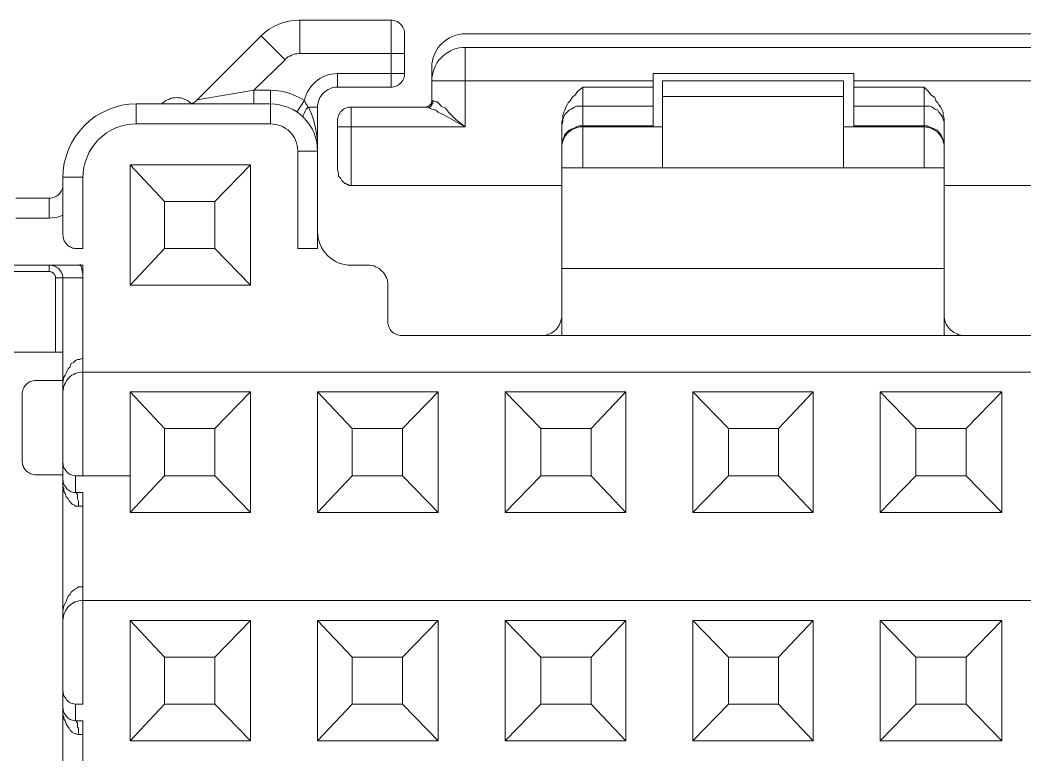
# Model space of a CAD drawing. Header units: inches. Extents: x 47316 to 59086, y 3141 to 11743.
# Drawn here: x 50726.81 to 50741.79, y 5723.41 to 5734.36 of the extents above; entities that cross this region are included whole.
import ezdxf

# ---------------------------------------------------------------- set-up
doc = ezdxf.new("R2010")
doc.units = ezdxf.units.IN
doc.header["$MEASUREMENT"] = 0

msp = doc.modelspace()

# ---------------------------------------------------------------- linework, layer by layer
at = {"color": 0, "linetype": 'Continuous', "lineweight": 15}
for p, q in [((50730.526, 5734.229), (50730.464, 5734.182)), ((50730.594, 5734.271), (50730.526, 5734.229)), ((50730.667, 5734.302), (50730.594, 5734.271)), ((50730.74, 5734.331), (50730.667, 5734.302)), ((50730.818, 5734.349), (50730.74, 5734.331)), ((50730.893, 5734.359), (50730.818, 5734.349)), ((50730.974, 5734.365), (50730.893, 5734.359)), ((50732.341, 5734.365), (50730.966, 5734.365)), ((50730.982, 5733.865), (50730.982, 5734.365)), ((50732.359, 5734.362), (50732.341, 5734.365)), ((50732.341, 5733.865), (50732.341, 5734.365)), ((50732.38, 5734.359), (50732.359, 5734.362)), ((50732.398, 5734.354), (50732.38, 5734.359)), ((50732.417, 5734.349), (50732.398, 5734.354)), ((50732.435, 5734.341), (50732.417, 5734.349)), ((50732.453, 5734.331), (50732.435, 5734.341)), ((50732.469, 5734.318), (50732.453, 5734.331)), ((50732.484, 5734.305), (50732.469, 5734.318)), ((50732.497, 5734.289), (50732.484, 5734.305)), ((50732.508, 5734.273), (50732.497, 5734.289)), ((50732.518, 5734.258), (50732.508, 5734.273)), ((50732.529, 5734.24), (50732.518, 5734.258)), ((50732.534, 5734.219), (50732.529, 5734.24)), ((50732.539, 5734.2), (50732.534, 5734.219)), ((50730.404, 5734.13), (50729.451, 5733.177)), ((50730.464, 5734.182), (50730.404, 5734.13)), ((50730.763, 5733.771), (50730.404, 5734.13)), ((50732.542, 5734.18), (50732.539, 5734.2)), ((50732.542, 5734.161), (50732.542, 5734.18)), ((50732.542, 5734.161), (50732.542, 5733.865)), ((50733.172, 5734.075), (50733.133, 5734.047)), ((50733.214, 5734.102), (50733.172, 5734.075)), ((50733.258, 5734.122), (50733.214, 5734.102)), ((50733.305, 5734.141), (50733.258, 5734.122)), ((50733.352, 5734.151), (50733.305, 5734.141)), ((50733.401, 5734.159), (50733.352, 5734.151)), ((50733.448, 5734.161), (50733.401, 5734.159)), ((50742.037, 5734.161), (50733.448, 5734.161)), ((50733.034, 5733.94), (50733.008, 5733.896)), ((50733.063, 5733.979), (50733.034, 5733.94)), ((50733.096, 5734.016), (50733.063, 5733.979)), ((50733.133, 5734.047), (50733.096, 5734.016)), ((50733.268, 5733.924), (50733.227, 5733.906)), ((50733.313, 5733.94), (50733.268, 5733.924)), ((50733.357, 5733.95), (50733.313, 5733.94)), ((50733.404, 5733.956), (50733.357, 5733.95)), ((50733.448, 5733.958), (50733.404, 5733.956)), ((50742.037, 5733.958), (50733.448, 5733.958)), ((50733.448, 5733.958), (50733.448, 5733.458)), ((50730.294, 5733.318), (50730.763, 5733.771)), ((50730.781, 5733.797), (50730.758, 5733.776)), ((50730.805, 5733.815), (50730.781, 5733.797)), ((50730.831, 5733.828), (50730.805, 5733.815)), ((50730.857, 5733.841), (50730.831, 5733.828)), ((50730.885, 5733.852), (50730.857, 5733.841)), ((50730.914, 5733.859), (50730.885, 5733.852)), ((50730.943, 5733.862), (50730.914, 5733.859)), ((50730.974, 5733.865), (50730.943, 5733.862)), ((50732.341, 5733.865), (50730.982, 5733.865)), ((50732.542, 5733.865), (50732.341, 5733.865)), ((50732.341, 5733.568), (50732.341, 5733.865)), ((50732.542, 5733.865), (50732.542, 5733.568)), ((50732.971, 5733.807), (50732.958, 5733.758)), ((50732.987, 5733.852), (50732.971, 5733.807)), ((50733.008, 5733.896), (50732.987, 5733.852)), ((50733.078, 5733.794), (50733.05, 5733.76)), ((50733.112, 5733.828), (50733.078, 5733.794)), ((50733.148, 5733.857), (50733.112, 5733.828)), ((50733.185, 5733.883), (50733.148, 5733.857)), ((50733.227, 5733.906), (50733.185, 5733.883)), ((50732.951, 5733.711), (50732.948, 5733.661)), ((50732.948, 5733.661), (50732.948, 5733.458)), ((50732.958, 5733.758), (50732.951, 5733.711)), ((50732.982, 5733.638), (50732.969, 5733.594)), ((50733.003, 5733.68), (50732.982, 5733.638)), ((50733.023, 5733.721), (50733.003, 5733.68)), ((50733.05, 5733.76), (50733.023, 5733.721)), ((50731.245, 5733.469), (50731.208, 5733.437)), ((50731.281, 5733.492), (50731.245, 5733.469)), ((50731.323, 5733.516), (50731.281, 5733.492)), ((50731.365, 5733.534), (50731.323, 5733.516)), ((50731.406, 5733.549), (50731.365, 5733.534)), ((50731.453, 5733.56), (50731.406, 5733.549)), ((50731.497, 5733.565), (50731.453, 5733.56)), ((50731.544, 5733.568), (50731.497, 5733.565)), ((50731.544, 5733.365), (50731.544, 5733.568)), ((50731.544, 5733.568), (50732.341, 5733.568)), ((50732.542, 5733.568), (50732.341, 5733.568)), ((50732.341, 5733.568), (50732.341, 5733.365)), ((50732.508, 5733.456), (50732.518, 5733.471)), ((50732.518, 5733.471), (50732.529, 5733.49)), ((50732.529, 5733.49), (50732.534, 5733.508)), ((50732.534, 5733.508), (50732.539, 5733.529)), ((50732.539, 5733.529), (50732.542, 5733.547)), ((50732.542, 5733.547), (50732.542, 5733.568)), ((50732.951, 5733.505), (50732.948, 5733.458)), ((50732.958, 5733.549), (50732.951, 5733.505)), ((50732.969, 5733.594), (50732.958, 5733.549)), ((50739.24, 5733.568), (50736.245, 5733.568)), ((50736.245, 5733.568), (50736.245, 5732.771)), ((50739.24, 5733.458), (50739.24, 5733.568)), ((50731.12, 5733.333), (50731.096, 5733.294)), ((50731.146, 5733.37), (50731.12, 5733.333)), ((50731.175, 5733.406), (50731.146, 5733.37)), ((50731.208, 5733.437), (50731.175, 5733.406)), ((50731.404, 5733.328), (50731.378, 5733.315)), ((50731.43, 5733.341), (50731.404, 5733.328)), ((50731.458, 5733.352), (50731.43, 5733.341)), ((50731.484, 5733.359), (50731.458, 5733.352)), ((50731.513, 5733.362), (50731.484, 5733.359)), ((50731.544, 5733.365), (50731.513, 5733.362)), ((50732.341, 5733.365), (50731.544, 5733.365)), ((50732.341, 5733.365), (50732.359, 5733.365)), ((50732.359, 5733.365), (50732.38, 5733.367)), ((50732.38, 5733.367), (50732.398, 5733.372)), ((50732.398, 5733.372), (50732.417, 5733.38)), ((50732.417, 5733.38), (50732.435, 5733.388)), ((50732.435, 5733.388), (50732.453, 5733.398)), ((50732.453, 5733.398), (50732.469, 5733.411)), ((50732.469, 5733.411), (50732.484, 5733.424)), ((50732.484, 5733.424), (50732.497, 5733.437)), ((50732.497, 5733.437), (50732.508, 5733.456)), ((50732.948, 5733.458), (50732.948, 5733.161)), ((50732.948, 5733.458), (50733.448, 5733.458)), ((50733.448, 5733.458), (50736.245, 5733.458)), ((50733.448, 5733.458), (50733.448, 5732.771)), ((50735.12, 5733.302), (50735.198, 5733.365)), ((50736.245, 5733.365), (50735.198, 5733.365)), ((50735.198, 5733.365), (50735.198, 5733.083)), ((50736.385, 5733.224), (50736.385, 5733.458)), ((50736.385, 5733.458), (50739.083, 5733.458)), ((50739.083, 5733.458), (50739.083, 5732.161)), ((50739.24, 5733.458), (50739.24, 5733.365)), ((50742.037, 5733.458), (50739.24, 5733.458)), ((50739.24, 5733.365), (50740.287, 5733.365)), ((50739.24, 5733.083), (50739.24, 5733.365)), ((50740.349, 5733.302), (50740.287, 5733.365)), ((50740.287, 5733.365), (50740.287, 5733.083)), ((50729.01, 5733.177), (50728.984, 5733.164)), ((50729.037, 5733.187), (50729.01, 5733.177)), ((50729.063, 5733.198), (50729.037, 5733.187)), ((50729.089, 5733.203), (50729.063, 5733.198)), ((50729.117, 5733.206), (50729.089, 5733.203)), ((50729.146, 5733.208), (50729.117, 5733.206)), ((50729.175, 5733.206), (50729.146, 5733.208)), ((50729.203, 5733.203), (50729.175, 5733.206)), ((50729.229, 5733.198), (50729.203, 5733.203)), ((50729.258, 5733.187), (50729.229, 5733.198)), ((50729.284, 5733.177), (50729.258, 5733.187)), ((50729.307, 5733.164), (50729.284, 5733.177)), ((50729.44, 5733.161), (50729.453, 5733.174)), ((50729.451, 5733.177), (50730.294, 5733.318)), ((50730.544, 5733.318), (50730.294, 5733.318)), ((50730.294, 5733.318), (50730.294, 5733.115)), ((50730.62, 5733.315), (50730.544, 5733.318)), ((50730.544, 5732.818), (50730.544, 5733.318)), ((50730.698, 5733.305), (50730.62, 5733.315)), ((50730.771, 5733.289), (50730.698, 5733.305)), ((50730.846, 5733.266), (50730.771, 5733.289)), ((50730.917, 5733.237), (50730.846, 5733.266)), ((50730.984, 5733.203), (50730.917, 5733.237)), ((50731.05, 5733.164), (50730.984, 5733.203)), ((50731.063, 5733.208), (50731.052, 5733.164)), ((50731.078, 5733.25), (50731.063, 5733.208)), ((50731.096, 5733.294), (50731.078, 5733.25)), ((50731.268, 5733.182), (50731.26, 5733.154)), ((50731.281, 5733.208), (50731.268, 5733.182)), ((50731.297, 5733.232), (50731.281, 5733.208)), ((50731.315, 5733.255), (50731.297, 5733.232)), ((50731.333, 5733.279), (50731.315, 5733.255)), ((50731.354, 5733.297), (50731.333, 5733.279)), ((50731.378, 5733.315), (50731.354, 5733.297)), ((50732.948, 5733.159), (50732.948, 5733.169)), ((50735.01, 5733.161), (50735.042, 5733.208)), ((50735.042, 5733.208), (50735.089, 5733.255)), ((50735.089, 5733.255), (50735.12, 5733.302)), ((50736.385, 5732.161), (50736.385, 5733.224)), ((50739.083, 5733.224), (50736.385, 5733.224)), ((50740.38, 5733.255), (50740.349, 5733.302)), ((50740.443, 5733.208), (50740.38, 5733.255)), ((50740.458, 5733.161), (50740.443, 5733.208)), ((50728.128, 5733.031), (50728.029, 5732.984)), ((50728.227, 5733.068), (50728.128, 5733.031)), ((50728.331, 5733.094), (50728.227, 5733.068)), ((50728.438, 5733.109), (50728.331, 5733.094)), ((50728.544, 5733.115), (50728.438, 5733.109)), ((50730.544, 5733.115), (50728.544, 5733.115)), ((50728.544, 5733.115), (50728.544, 5732.818)), ((50728.94, 5733.13), (50728.919, 5733.109)), ((50728.961, 5733.148), (50728.94, 5733.13)), ((50728.984, 5733.164), (50728.961, 5733.148)), ((50729.331, 5733.148), (50729.307, 5733.164)), ((50729.352, 5733.13), (50729.331, 5733.148)), ((50729.372, 5733.109), (50729.352, 5733.13)), ((50729.362, 5733.122), (50729.38, 5733.128)), ((50729.38, 5733.128), (50729.396, 5733.133)), ((50729.396, 5733.133), (50729.412, 5733.141)), ((50729.412, 5733.141), (50729.427, 5733.151)), ((50729.427, 5733.151), (50729.44, 5733.161)), ((50730.612, 5733.112), (50730.544, 5733.115)), ((50730.68, 5733.102), (50730.612, 5733.112)), ((50730.747, 5733.083), (50730.68, 5733.102)), ((50730.813, 5733.06), (50730.747, 5733.083)), ((50730.875, 5733.031), (50730.813, 5733.06)), ((50730.935, 5732.997), (50730.875, 5733.031)), ((50730.935, 5732.99), (50731.044, 5733.161)), ((50731.073, 5733.122), (50731.055, 5733.154)), ((50731.06, 5733.005), (50731.076, 5733.036)), ((50731.091, 5733.091), (50731.073, 5733.122)), ((50731.076, 5733.036), (50731.107, 5733.068)), ((50731.107, 5733.06), (50731.091, 5733.091)), ((50731.247, 5733.068), (50731.107, 5733.068)), ((50731.154, 5732.966), (50731.109, 5733.065)), ((50731.253, 5733.125), (50731.247, 5733.096)), ((50731.247, 5733.096), (50731.247, 5733.068)), ((50731.247, 5732.536), (50731.247, 5733.068)), ((50731.26, 5733.154), (50731.253, 5733.125)), ((50731.617, 5733.021), (50731.602, 5733.008)), ((50731.633, 5733.034), (50731.617, 5733.021)), ((50731.651, 5733.044), (50731.633, 5733.034)), ((50731.669, 5733.052), (50731.651, 5733.044)), ((50731.688, 5733.06), (50731.669, 5733.052)), ((50731.706, 5733.065), (50731.688, 5733.06)), ((50731.727, 5733.068), (50731.706, 5733.065)), ((50731.747, 5733.068), (50731.727, 5733.068)), ((50731.747, 5732.771), (50731.747, 5733.068)), ((50731.747, 5733.068), (50732.87, 5733.068)), ((50732.846, 5733.068), (50732.857, 5733.068)), ((50732.857, 5733.068), (50732.867, 5733.07)), ((50732.867, 5733.07), (50732.878, 5733.073)), ((50732.87, 5733.068), (50732.885, 5733.068)), ((50732.87, 5733.068), (50732.901, 5733.068)), ((50732.878, 5733.073), (50732.885, 5733.075)), ((50732.885, 5733.075), (50732.896, 5733.081)), ((50732.885, 5733.068), (50732.901, 5733.068)), ((50732.896, 5733.081), (50732.904, 5733.086)), ((50732.901, 5733.068), (50732.917, 5733.068)), ((50732.901, 5733.068), (50732.917, 5733.052)), ((50732.904, 5733.086), (50732.912, 5733.091)), ((50732.912, 5733.091), (50732.919, 5733.096)), ((50732.917, 5733.068), (50732.932, 5733.083)), ((50732.917, 5733.052), (50732.948, 5733.036)), ((50732.919, 5733.096), (50732.927, 5733.104)), ((50732.927, 5733.104), (50732.932, 5733.112)), ((50732.932, 5733.112), (50732.938, 5733.122)), ((50732.932, 5733.083), (50732.948, 5733.099)), ((50732.938, 5733.122), (50732.94, 5733.13)), ((50732.94, 5733.13), (50732.945, 5733.141)), ((50732.945, 5733.141), (50732.948, 5733.148)), ((50732.948, 5733.161), (50732.964, 5733.161)), ((50732.948, 5733.148), (50732.948, 5733.159)), ((50732.948, 5733.099), (50732.948, 5733.115)), ((50732.948, 5733.115), (50732.964, 5733.115)), ((50732.948, 5733.036), (50733.01, 5733.021)), ((50732.964, 5733.146), (50732.964, 5733.161)), ((50732.964, 5733.161), (50732.979, 5733.161)), ((50732.964, 5733.13), (50732.964, 5733.146)), ((50732.964, 5733.115), (50732.964, 5733.13)), ((50732.979, 5733.161), (50733.01, 5733.146)), ((50733.01, 5733.146), (50733.026, 5733.146)), ((50733.01, 5733.021), (50733.042, 5732.99)), ((50733.026, 5733.146), (50733.057, 5733.115)), ((50733.057, 5733.115), (50733.089, 5733.083)), ((50733.089, 5733.083), (50733.151, 5733.052)), ((50733.151, 5733.052), (50733.198, 5732.99)), ((50734.917, 5732.99), (50734.932, 5733.021)), ((50734.932, 5733.021), (50734.948, 5733.068)), ((50734.948, 5733.068), (50734.964, 5733.099)), ((50734.964, 5733.099), (50734.979, 5733.13)), ((50734.995, 5733.021), (50734.964, 5732.99)), ((50734.979, 5733.13), (50735.01, 5733.161)), ((50735.026, 5733.036), (50734.995, 5733.021)), ((50735.073, 5733.068), (50735.026, 5733.036)), ((50735.104, 5733.083), (50735.073, 5733.068)), ((50735.151, 5733.083), (50735.104, 5733.083)), ((50735.198, 5733.083), (50735.151, 5733.083)), ((50735.198, 5733.083), (50736.245, 5733.083)), ((50735.198, 5733.083), (50735.198, 5732.786)), ((50740.287, 5733.083), (50739.24, 5733.083)), ((50739.24, 5732.786), (50739.24, 5733.083)), ((50740.333, 5733.083), (50740.287, 5733.083)), ((50740.287, 5733.083), (50740.287, 5732.161)), ((50740.365, 5733.083), (50740.333, 5733.083)), ((50740.412, 5733.068), (50740.365, 5733.083)), ((50740.443, 5733.036), (50740.412, 5733.068)), ((50740.49, 5733.021), (50740.443, 5733.036)), ((50740.49, 5733.13), (50740.458, 5733.161)), ((50740.505, 5733.099), (50740.49, 5733.13)), ((50740.505, 5732.99), (50740.49, 5733.021)), ((50740.537, 5733.068), (50740.505, 5733.099)), ((50740.552, 5733.021), (50740.537, 5733.068)), ((50740.568, 5732.99), (50740.552, 5733.021)), ((50727.938, 5732.93), (50727.852, 5732.865)), ((50728.029, 5732.984), (50727.938, 5732.93)), ((50730.99, 5732.956), (50730.935, 5732.997)), ((50731.042, 5732.909), (50730.99, 5732.956)), ((50731.029, 5732.943), (50731.044, 5732.974)), ((50731.029, 5732.927), (50731.029, 5732.943)), ((50731.029, 5732.911), (50731.029, 5732.927)), ((50731.086, 5732.857), (50731.042, 5732.909)), ((50731.044, 5732.974), (50731.06, 5733.005)), ((50731.188, 5732.862), (50731.154, 5732.966)), ((50731.547, 5732.904), (50731.544, 5732.885)), ((50731.544, 5732.885), (50731.544, 5732.865)), ((50731.552, 5732.924), (50731.547, 5732.904)), ((50731.56, 5732.943), (50731.552, 5732.924)), ((50731.568, 5732.961), (50731.56, 5732.943)), ((50731.578, 5732.977), (50731.568, 5732.961)), ((50731.589, 5732.995), (50731.578, 5732.977)), ((50731.602, 5733.008), (50731.589, 5732.995)), ((50733.042, 5732.99), (50733.12, 5732.958)), ((50733.12, 5732.958), (50733.198, 5732.911)), ((50733.198, 5732.99), (50733.307, 5732.88)), ((50733.198, 5732.911), (50733.448, 5732.771)), ((50733.307, 5732.88), (50733.448, 5732.771)), ((50734.885, 5732.849), (50734.901, 5732.896)), ((50734.901, 5732.943), (50734.917, 5732.99)), ((50734.901, 5732.896), (50734.901, 5732.943)), ((50734.917, 5732.927), (50734.901, 5732.88)), ((50734.901, 5732.88), (50734.901, 5732.849)), ((50734.932, 5732.958), (50734.917, 5732.927)), ((50734.964, 5732.99), (50734.932, 5732.958)), ((50740.537, 5732.958), (50740.505, 5732.99)), ((50740.552, 5732.927), (50740.537, 5732.958)), ((50740.568, 5732.88), (50740.552, 5732.927)), ((50740.568, 5732.943), (50740.568, 5732.99)), ((50740.583, 5732.896), (50740.568, 5732.943)), ((50740.583, 5732.849), (50740.568, 5732.88)), ((50740.583, 5732.849), (50740.583, 5732.896)), ((50727.771, 5732.792), (50727.701, 5732.711)), ((50727.852, 5732.865), (50727.771, 5732.792)), ((50728.169, 5732.724), (50728.102, 5732.682)), ((50728.24, 5732.758), (50728.169, 5732.724)), ((50728.313, 5732.784), (50728.24, 5732.758)), ((50728.391, 5732.802), (50728.313, 5732.784)), ((50728.466, 5732.815), (50728.391, 5732.802)), ((50728.544, 5732.818), (50728.466, 5732.815)), ((50728.544, 5732.818), (50730.544, 5732.818)), ((50730.583, 5732.815), (50730.544, 5732.818)), ((50730.622, 5732.81), (50730.583, 5732.815)), ((50730.662, 5732.799), (50730.622, 5732.81)), ((50730.701, 5732.786), (50730.662, 5732.799)), ((50730.734, 5732.771), (50730.701, 5732.786)), ((50730.768, 5732.75), (50730.734, 5732.771)), ((50730.802, 5732.727), (50730.768, 5732.75)), ((50730.831, 5732.7), (50730.802, 5732.727)), ((50731.128, 5732.802), (50731.086, 5732.857)), ((50731.164, 5732.742), (50731.128, 5732.802)), ((50731.193, 5732.68), (50731.164, 5732.742)), ((50731.216, 5732.755), (50731.188, 5732.862)), ((50731.234, 5732.648), (50731.216, 5732.755)), ((50731.544, 5732.865), (50731.544, 5732.771)), ((50731.544, 5732.177), (50731.544, 5732.771)), ((50731.544, 5732.771), (50731.747, 5732.771)), ((50733.448, 5732.771), (50731.747, 5732.771)), ((50731.747, 5732.771), (50731.747, 5731.896)), ((50734.901, 5732.849), (50734.885, 5732.802)), ((50734.885, 5732.849), (50734.885, 5732.161)), ((50734.995, 5732.724), (50734.964, 5732.693)), ((50735.026, 5732.74), (50734.995, 5732.724)), ((50735.029, 5732.727), (50735.008, 5732.708)), ((50735.073, 5732.755), (50735.026, 5732.74)), ((50735.055, 5732.74), (50735.029, 5732.727)), ((50735.081, 5732.75), (50735.055, 5732.74)), ((50735.104, 5732.771), (50735.073, 5732.755)), ((50735.107, 5732.76), (50735.081, 5732.75)), ((50735.151, 5732.786), (50735.104, 5732.771)), ((50735.135, 5732.766), (50735.107, 5732.76)), ((50735.162, 5732.771), (50735.135, 5732.766)), ((50735.198, 5732.786), (50735.151, 5732.786)), ((50735.19, 5732.771), (50735.162, 5732.771)), ((50735.198, 5732.786), (50736.245, 5732.786)), ((50735.198, 5732.786), (50735.198, 5732.771)), ((50735.198, 5732.771), (50735.198, 5732.161)), ((50735.198, 5732.771), (50736.385, 5732.771)), ((50740.287, 5732.771), (50739.083, 5732.771)), ((50739.24, 5732.771), (50739.24, 5732.786)), ((50740.287, 5732.786), (50739.24, 5732.786)), ((50740.333, 5732.786), (50740.287, 5732.786)), ((50740.315, 5732.768), (50740.287, 5732.771)), ((50740.346, 5732.766), (50740.315, 5732.768)), ((50740.365, 5732.771), (50740.333, 5732.786)), ((50740.372, 5732.758), (50740.346, 5732.766)), ((50740.412, 5732.755), (50740.365, 5732.771)), ((50740.401, 5732.747), (50740.372, 5732.758)), ((50740.427, 5732.734), (50740.401, 5732.747)), ((50740.443, 5732.74), (50740.412, 5732.755)), ((50740.453, 5732.719), (50740.427, 5732.734)), ((50740.49, 5732.724), (50740.443, 5732.74)), ((50740.505, 5732.693), (50740.49, 5732.724)), ((50740.583, 5732.802), (50740.583, 5732.849)), ((50740.583, 5732.849), (50740.583, 5730.661)), ((50727.635, 5732.625), (50727.581, 5732.534)), ((50727.701, 5732.711), (50727.635, 5732.625)), ((50727.982, 5732.583), (50727.93, 5732.523)), ((50728.039, 5732.635), (50727.982, 5732.583)), ((50728.102, 5732.682), (50728.039, 5732.635)), ((50730.857, 5732.672), (50730.831, 5732.7)), ((50730.88, 5732.641), (50730.857, 5732.672)), ((50730.901, 5732.607), (50730.88, 5732.641)), ((50730.919, 5732.573), (50730.901, 5732.607)), ((50730.932, 5732.536), (50730.919, 5732.573)), ((50731.216, 5732.615), (50731.193, 5732.68)), ((50731.234, 5732.549), (50731.216, 5732.615)), ((50731.245, 5732.539), (50731.234, 5732.648)), ((50734.906, 5732.575), (50734.898, 5732.549)), ((50734.917, 5732.615), (50734.901, 5732.583)), ((50734.901, 5732.583), (50734.901, 5732.552)), ((50734.917, 5732.602), (50734.906, 5732.575)), ((50734.932, 5732.661), (50734.917, 5732.615)), ((50734.932, 5732.628), (50734.917, 5732.602)), ((50734.964, 5732.693), (50734.932, 5732.661)), ((50734.948, 5732.651), (50734.932, 5732.628)), ((50734.966, 5732.672), (50734.948, 5732.651)), ((50734.984, 5732.693), (50734.966, 5732.672)), ((50735.008, 5732.708), (50734.984, 5732.693)), ((50740.477, 5732.703), (50740.453, 5732.719)), ((50740.497, 5732.682), (50740.477, 5732.703)), ((50740.516, 5732.659), (50740.497, 5732.682)), ((50740.537, 5732.661), (50740.505, 5732.693)), ((50740.534, 5732.635), (50740.516, 5732.659)), ((50740.55, 5732.609), (50740.534, 5732.635)), ((50740.552, 5732.615), (50740.537, 5732.661)), ((50740.563, 5732.583), (50740.55, 5732.609)), ((50740.568, 5732.583), (50740.552, 5732.615)), ((50740.57, 5732.555), (50740.563, 5732.583)), ((50740.583, 5732.552), (50740.568, 5732.583)), ((50727.534, 5732.435), (50727.497, 5732.333)), ((50727.581, 5732.534), (50727.534, 5732.435)), ((50727.883, 5732.461), (50727.841, 5732.393)), ((50727.93, 5732.523), (50727.883, 5732.461)), ((50730.943, 5732.497), (50730.932, 5732.536)), ((50730.948, 5732.458), (50730.943, 5732.497)), ((50730.951, 5732.419), (50730.948, 5732.458)), ((50731.232, 5732.536), (50731.247, 5732.536)), ((50731.242, 5732.482), (50731.234, 5732.549)), ((50731.247, 5732.411), (50731.242, 5732.482)), ((50731.247, 5732.536), (50731.247, 5730.958)), ((50734.901, 5732.552), (50734.885, 5732.505)), ((50734.888, 5732.495), (50734.885, 5732.466)), ((50734.891, 5732.523), (50734.888, 5732.495)), ((50734.898, 5732.549), (50734.891, 5732.523)), ((50740.578, 5732.526), (50740.57, 5732.555)), ((50740.583, 5732.497), (50740.578, 5732.526)), ((50740.583, 5732.505), (50740.583, 5732.552)), ((50740.583, 5732.466), (50740.583, 5732.497)), ((50727.497, 5732.333), (50727.471, 5732.229)), ((50727.81, 5732.32), (50727.784, 5732.247)), ((50727.841, 5732.393), (50727.81, 5732.32)), ((50730.951, 5730.958), (50730.951, 5732.411)), ((50730.951, 5732.411), (50731.247, 5732.411)), ((50727.456, 5732.122), (50727.451, 5732.013)), ((50727.471, 5732.229), (50727.456, 5732.122)), ((50727.763, 5732.169), (50727.753, 5732.091)), ((50727.784, 5732.247), (50727.763, 5732.169)), ((50730.247, 5732.208), (50728.451, 5732.208)), ((50728.451, 5732.208), (50728.966, 5731.661)), ((50728.451, 5732.208), (50728.451, 5730.411)), ((50730.247, 5732.208), (50729.716, 5731.661)), ((50730.247, 5730.411), (50730.247, 5732.208)), ((50731.544, 5732.177), (50731.544, 5732.13)), ((50731.544, 5732.13), (50731.56, 5732.083)), ((50734.885, 5732.161), (50740.583, 5732.161)), ((50734.885, 5730.661), (50734.885, 5732.161)), ((50727.451, 5731.161), (50727.451, 5732.021)), ((50727.451, 5732.021), (50727.747, 5732.021)), ((50727.753, 5732.091), (50727.747, 5732.013)), ((50727.747, 5732.021), (50727.747, 5730.958)), ((50731.56, 5732.083), (50731.56, 5732.036)), ((50731.56, 5732.036), (50731.591, 5732.005)), ((50731.591, 5732.005), (50731.607, 5731.974)), ((50731.607, 5731.974), (50731.638, 5731.943)), ((50727.427, 5731.815), (50727.435, 5731.833)), ((50727.435, 5731.833), (50727.443, 5731.854)), ((50727.443, 5731.854), (50727.448, 5731.872)), ((50727.448, 5731.872), (50727.451, 5731.893)), ((50727.451, 5731.893), (50727.451, 5731.911)), ((50731.638, 5731.943), (50731.654, 5731.927)), ((50731.654, 5731.927), (50731.669, 5731.927)), ((50731.669, 5731.927), (50731.685, 5731.911)), ((50731.685, 5731.911), (50731.701, 5731.911)), ((50731.701, 5731.911), (50731.716, 5731.896)), ((50731.716, 5731.896), (50731.747, 5731.896)), ((50731.747, 5731.896), (50734.885, 5731.896)), ((50740.583, 5731.896), (50743.74, 5731.896)), ((50726.75, 5731.708), (50727.247, 5731.708)), ((50727.247, 5731.708), (50727.268, 5731.711)), ((50727.247, 5731.708), (50727.247, 5731.411)), ((50727.268, 5731.711), (50727.289, 5731.713)), ((50727.289, 5731.713), (50727.307, 5731.719)), ((50727.307, 5731.719), (50727.326, 5731.724)), ((50727.326, 5731.724), (50727.344, 5731.732)), ((50727.344, 5731.732), (50727.362, 5731.742)), ((50727.362, 5731.742), (50727.378, 5731.755)), ((50727.378, 5731.755), (50727.393, 5731.768)), ((50727.393, 5731.768), (50727.406, 5731.784)), ((50727.406, 5731.784), (50727.417, 5731.799)), ((50727.417, 5731.799), (50727.427, 5731.815)), ((50728.966, 5731.661), (50729.716, 5731.661)), ((50728.966, 5730.958), (50728.966, 5731.661)), ((50729.716, 5731.661), (50729.716, 5730.958)), ((50727.247, 5731.411), (50726.75, 5731.411)), ((50727.247, 5731.411), (50727.289, 5731.414)), ((50727.289, 5731.414), (50727.331, 5731.419)), ((50727.331, 5731.419), (50727.372, 5731.427)), ((50727.372, 5731.427), (50727.414, 5731.44)), ((50727.414, 5731.44), (50727.451, 5731.456)), ((50727.451, 5731.161), (50727.453, 5731.143)), ((50727.453, 5731.143), (50727.456, 5731.125)), ((50727.456, 5731.125), (50727.458, 5731.107)), ((50727.458, 5731.107), (50727.464, 5731.088)), ((50727.464, 5731.088), (50727.471, 5731.073)), ((50727.471, 5731.073), (50727.482, 5731.055)), ((50731.247, 5731.208), (50731.25, 5731.161)), ((50731.25, 5731.161), (50731.255, 5731.112)), ((50731.255, 5731.112), (50731.268, 5731.065)), ((50727.482, 5731.055), (50727.492, 5731.039)), ((50727.492, 5731.039), (50727.503, 5731.026)), ((50727.503, 5731.026), (50727.516, 5731.013)), ((50727.516, 5731.013), (50727.529, 5731)), ((50727.529, 5731), (50727.544, 5730.99)), ((50727.544, 5730.99), (50727.56, 5730.982)), ((50727.56, 5730.982), (50727.576, 5730.974)), ((50727.576, 5730.974), (50727.594, 5730.966)), ((50727.594, 5730.966), (50727.612, 5730.963)), ((50727.612, 5730.963), (50727.628, 5730.961)), ((50727.628, 5730.961), (50727.646, 5730.958)), ((50727.747, 5730.958), (50727.638, 5730.958)), ((50728.966, 5730.958), (50728.451, 5730.411)), ((50729.716, 5730.958), (50728.966, 5730.958)), ((50729.716, 5730.958), (50730.247, 5730.411)), ((50731.247, 5730.958), (50730.951, 5730.958)), ((50731.268, 5731.065), (50731.284, 5731.018)), ((50731.284, 5731.018), (50731.305, 5730.974)), ((50731.305, 5730.974), (50731.331, 5730.932)), ((50731.331, 5730.932), (50731.359, 5730.893)), ((50731.359, 5730.893), (50731.393, 5730.857)), ((50731.393, 5730.857), (50731.43, 5730.823)), ((50731.43, 5730.823), (50731.469, 5730.794)), ((50731.469, 5730.794), (50731.51, 5730.768)), ((50726.547, 5730.708), (50727.747, 5730.708)), ((50727.268, 5730.708), (50727.247, 5730.708)), ((50727.247, 5730.615), (50727.247, 5730.708)), ((50727.289, 5730.706), (50727.268, 5730.708)), ((50727.307, 5730.7), (50727.289, 5730.706)), ((50727.326, 5730.695), (50727.307, 5730.7)), ((50727.344, 5730.687), (50727.326, 5730.695)), ((50727.362, 5730.677), (50727.344, 5730.687)), ((50727.378, 5730.664), (50727.362, 5730.677)), ((50727.393, 5730.651), (50727.378, 5730.664)), ((50727.406, 5730.638), (50727.393, 5730.651)), ((50727.417, 5730.622), (50727.406, 5730.638)), ((50727.721, 5730.687), (50727.706, 5730.727)), ((50727.732, 5730.646), (50727.721, 5730.687)), ((50727.742, 5730.604), (50727.732, 5730.646)), ((50727.747, 5730.708), (50727.747, 5729.117)), ((50731.51, 5730.768), (50731.555, 5730.747)), ((50731.555, 5730.747), (50731.602, 5730.732)), ((50731.602, 5730.732), (50731.648, 5730.719)), ((50731.648, 5730.719), (50731.698, 5730.711)), ((50731.698, 5730.711), (50731.747, 5730.708)), ((50731.997, 5730.708), (50731.747, 5730.708)), ((50732.026, 5730.708), (50731.997, 5730.708)), ((50732.055, 5730.703), (50732.026, 5730.708)), ((50732.083, 5730.698), (50732.055, 5730.703)), ((50732.109, 5730.687), (50732.083, 5730.698)), ((50732.135, 5730.674), (50732.109, 5730.687)), ((50732.162, 5730.659), (50732.135, 5730.674)), ((50732.185, 5730.643), (50732.162, 5730.659)), ((50732.206, 5730.622), (50732.185, 5730.643)), ((50734.885, 5730.661), (50734.885, 5729.664)), ((50740.583, 5730.661), (50734.885, 5730.661)), ((50740.583, 5730.661), (50740.583, 5729.664)), ((50726.547, 5730.615), (50727.247, 5730.615)), ((50727.25, 5730.615), (50727.24, 5730.615)), ((50727.26, 5730.615), (50727.25, 5730.615)), ((50727.271, 5730.612), (50727.26, 5730.615)), ((50727.279, 5730.607), (50727.271, 5730.612)), ((50727.289, 5730.604), (50727.279, 5730.607)), ((50727.297, 5730.599), (50727.289, 5730.604)), ((50727.305, 5730.594), (50727.297, 5730.599)), ((50727.313, 5730.586), (50727.305, 5730.594)), ((50727.32, 5730.578), (50727.313, 5730.586)), ((50727.326, 5730.57), (50727.32, 5730.578)), ((50727.331, 5730.562), (50727.326, 5730.57)), ((50727.333, 5730.552), (50727.331, 5730.562)), ((50727.339, 5730.544), (50727.333, 5730.552)), ((50727.341, 5730.534), (50727.339, 5730.544)), ((50727.341, 5730.523), (50727.341, 5730.534)), ((50727.341, 5730.513), (50727.341, 5730.523)), ((50727.341, 5729.414), (50727.341, 5730.521)), ((50727.341, 5730.521), (50727.747, 5730.521)), ((50727.427, 5730.607), (50727.417, 5730.622)), ((50727.435, 5730.588), (50727.427, 5730.607)), ((50727.443, 5730.57), (50727.435, 5730.588)), ((50727.448, 5730.552), (50727.443, 5730.57)), ((50727.451, 5730.534), (50727.448, 5730.552)), ((50727.451, 5730.513), (50727.451, 5730.534)), ((50727.451, 5730.521), (50727.451, 5719.948)), ((50727.747, 5730.565), (50727.742, 5730.604)), ((50727.747, 5730.521), (50727.747, 5730.565)), ((50732.227, 5730.602), (50732.206, 5730.622)), ((50732.242, 5730.578), (50732.227, 5730.602)), ((50732.258, 5730.552), (50732.242, 5730.578)), ((50732.271, 5730.526), (50732.258, 5730.552)), ((50732.281, 5730.5), (50732.271, 5730.526)), ((50732.287, 5730.471), (50732.281, 5730.5)), ((50728.451, 5730.411), (50730.247, 5730.411)), ((50732.292, 5730.443), (50732.287, 5730.471)), ((50732.294, 5730.411), (50732.292, 5730.443)), ((50732.294, 5729.867), (50732.294, 5730.411)), ((50734.862, 5729.852), (50734.872, 5729.88)), ((50734.872, 5729.88), (50734.88, 5729.909)), ((50734.88, 5729.909), (50734.885, 5729.937)), ((50734.885, 5729.937), (50734.885, 5729.969)), ((50740.583, 5729.969), (50740.586, 5729.94)), ((50740.586, 5729.94), (50740.589, 5729.911)), ((50740.589, 5729.911), (50740.596, 5729.885)), ((50740.596, 5729.885), (50740.604, 5729.857)), ((50732.294, 5729.867), (50732.294, 5729.846)), ((50732.294, 5729.846), (50732.297, 5729.825)), ((50732.297, 5729.825), (50732.302, 5729.807)), ((50732.302, 5729.807), (50732.307, 5729.789)), ((50732.307, 5729.789), (50732.318, 5729.771)), ((50732.318, 5729.771), (50732.328, 5729.753)), ((50732.328, 5729.753), (50732.339, 5729.737)), ((50732.339, 5729.737), (50732.352, 5729.721)), ((50734.753, 5729.713), (50734.776, 5729.732)), ((50734.776, 5729.732), (50734.8, 5729.753)), ((50734.8, 5729.753), (50734.818, 5729.773)), ((50734.818, 5729.773), (50734.836, 5729.799)), ((50734.836, 5729.799), (50734.852, 5729.823)), ((50734.852, 5729.823), (50734.862, 5729.852)), ((50740.604, 5729.857), (50740.615, 5729.831)), ((50740.615, 5729.831), (50740.63, 5729.807)), ((50740.63, 5729.807), (50740.646, 5729.784)), ((50740.646, 5729.784), (50740.664, 5729.763)), ((50740.664, 5729.763), (50740.682, 5729.742)), ((50740.682, 5729.742), (50740.706, 5729.724)), ((50732.352, 5729.721), (50732.367, 5729.708)), ((50732.367, 5729.708), (50732.383, 5729.698)), ((50732.383, 5729.698), (50732.401, 5729.687)), ((50732.401, 5729.687), (50732.419, 5729.68)), ((50732.419, 5729.68), (50732.438, 5729.672)), ((50732.438, 5729.672), (50732.456, 5729.667)), ((50732.456, 5729.667), (50732.477, 5729.664)), ((50732.477, 5729.664), (50732.495, 5729.664)), ((50732.495, 5729.664), (50742.99, 5729.664)), ((50734.589, 5729.664), (50734.617, 5729.664)), ((50734.617, 5729.664), (50734.646, 5729.669)), ((50734.646, 5729.669), (50734.675, 5729.677)), ((50734.675, 5729.677), (50734.703, 5729.687)), ((50734.703, 5729.687), (50734.729, 5729.698)), ((50734.729, 5729.698), (50734.753, 5729.713)), ((50740.706, 5729.724), (50740.729, 5729.708)), ((50740.729, 5729.708), (50740.753, 5729.695)), ((50740.753, 5729.695), (50740.779, 5729.685)), ((50740.779, 5729.685), (50740.805, 5729.674)), ((50740.805, 5729.674), (50740.833, 5729.669)), ((50740.833, 5729.669), (50740.859, 5729.664)), ((50740.859, 5729.664), (50740.888, 5729.664)), ((50726.547, 5729.414), (50727.341, 5729.414)), ((50727.451, 5729.414), (50727.341, 5729.414)), ((50727.607, 5729.258), (50727.638, 5729.289)), ((50727.638, 5729.289), (50727.669, 5729.305)), ((50727.669, 5729.305), (50727.685, 5729.305)), ((50727.685, 5729.305), (50727.701, 5729.305)), ((50727.701, 5729.305), (50727.732, 5729.32)), ((50727.732, 5729.32), (50727.747, 5729.32)), ((50727.497, 5729.102), (50727.513, 5729.133)), ((50727.513, 5729.133), (50727.529, 5729.164)), ((50727.529, 5729.164), (50727.56, 5729.195)), ((50727.56, 5729.195), (50727.576, 5729.242)), ((50727.576, 5729.242), (50727.607, 5729.258)), ((50726.969, 5728.977), (50726.951, 5728.969)), ((50726.987, 5728.982), (50726.969, 5728.977)), ((50727.005, 5728.987), (50726.987, 5728.982)), ((50727.026, 5728.99), (50727.005, 5728.987)), ((50727.044, 5728.992), (50727.026, 5728.99)), ((50727.451, 5728.992), (50727.044, 5728.992)), ((50727.451, 5728.961), (50727.466, 5729.039)), ((50727.466, 5729.039), (50727.482, 5729.07)), ((50727.482, 5729.07), (50727.497, 5729.102)), ((50727.503, 5728.984), (50727.487, 5728.958)), ((50727.518, 5729.008), (50727.503, 5728.984)), ((50727.539, 5729.029), (50727.518, 5729.008)), ((50727.56, 5729.049), (50727.539, 5729.029)), ((50727.583, 5729.068), (50727.56, 5729.049)), ((50727.609, 5729.081), (50727.583, 5729.068)), ((50727.635, 5729.094), (50727.609, 5729.081)), ((50727.662, 5729.104), (50727.635, 5729.094)), ((50727.69, 5729.112), (50727.662, 5729.104)), ((50727.719, 5729.115), (50727.69, 5729.112)), ((50727.747, 5729.117), (50727.719, 5729.115)), ((50727.747, 5729.117), (50747.737, 5729.117)), ((50727.747, 5729.117), (50727.747, 5727.57)), ((50726.846, 5728.828), (50726.844, 5728.807)), ((50726.852, 5728.846), (50726.846, 5728.828)), ((50726.857, 5728.867), (50726.852, 5728.846)), ((50726.867, 5728.885), (50726.857, 5728.867)), ((50726.878, 5728.901), (50726.867, 5728.885)), ((50726.888, 5728.917), (50726.878, 5728.901)), ((50726.901, 5728.932), (50726.888, 5728.917)), ((50726.917, 5728.945), (50726.901, 5728.932)), ((50726.932, 5728.958), (50726.917, 5728.945)), ((50726.951, 5728.969), (50726.932, 5728.958)), ((50727.451, 5728.883), (50727.451, 5728.961)), ((50727.451, 5728.82), (50727.451, 5728.883)), ((50727.453, 5728.849), (50727.451, 5728.82)), ((50727.458, 5728.878), (50727.453, 5728.849)), ((50727.464, 5728.906), (50727.458, 5728.878)), ((50727.474, 5728.932), (50727.464, 5728.906)), ((50727.487, 5728.958), (50727.474, 5728.932)), ((50726.844, 5728.807), (50726.844, 5728.789)), ((50726.844, 5727.789), (50726.844, 5728.789)), ((50730.247, 5728.82), (50728.451, 5728.82)), ((50728.451, 5728.82), (50728.966, 5728.273)), ((50728.451, 5727.57), (50728.451, 5728.82)), ((50730.247, 5728.82), (50729.716, 5728.273)), ((50730.247, 5727.023), (50730.247, 5728.82)), ((50733.042, 5728.82), (50731.247, 5728.82)), ((50731.247, 5728.82), (50731.763, 5728.273)), ((50731.247, 5728.82), (50731.247, 5727.023)), ((50733.042, 5728.82), (50732.51, 5728.273)), ((50733.042, 5727.023), (50733.042, 5728.82)), ((50735.839, 5728.82), (50734.042, 5728.82)), ((50734.042, 5728.82), (50734.573, 5728.273)), ((50734.042, 5728.82), (50734.042, 5727.023)), ((50735.839, 5728.82), (50735.323, 5728.273)), ((50735.839, 5727.023), (50735.839, 5728.82)), ((50738.633, 5728.82), (50736.839, 5728.82)), ((50736.839, 5728.82), (50737.37, 5728.273)), ((50736.839, 5728.82), (50736.839, 5727.023)), ((50738.633, 5728.82), (50738.117, 5728.273)), ((50738.633, 5727.023), (50738.633, 5728.82)), ((50741.443, 5728.82), (50739.63, 5728.82)), ((50739.63, 5728.82), (50740.162, 5728.273)), ((50739.63, 5728.82), (50739.63, 5727.023)), ((50741.443, 5728.82), (50740.912, 5728.273)), ((50741.443, 5727.023), (50741.443, 5728.82)), ((50728.966, 5728.273), (50729.716, 5728.273)), ((50728.966, 5727.57), (50728.966, 5728.273)), ((50729.716, 5728.273), (50729.716, 5727.57)), ((50731.763, 5728.273), (50732.51, 5728.273)), ((50731.763, 5727.57), (50731.763, 5728.273)), ((50732.51, 5728.273), (50732.51, 5727.57)), ((50734.573, 5728.273), (50735.323, 5728.273)), ((50734.573, 5727.57), (50734.573, 5728.273)), ((50735.323, 5728.273), (50735.323, 5727.57)), ((50737.37, 5728.273), (50738.117, 5728.273)), ((50737.37, 5727.57), (50737.37, 5728.273)), ((50738.117, 5728.273), (50738.117, 5727.57)), ((50740.162, 5728.273), (50740.912, 5728.273)), ((50740.162, 5727.57), (50740.162, 5728.273)), ((50740.912, 5728.273), (50740.912, 5727.57)), ((50726.844, 5727.789), (50726.844, 5727.771)), ((50726.844, 5727.771), (50726.846, 5727.753)), ((50726.846, 5727.753), (50726.849, 5727.734)), ((50726.849, 5727.734), (50726.857, 5727.716)), ((50726.857, 5727.716), (50726.865, 5727.698)), ((50726.865, 5727.698), (50726.872, 5727.682)), ((50726.872, 5727.682), (50726.883, 5727.667)), ((50726.883, 5727.667), (50726.896, 5727.651)), ((50726.896, 5727.651), (50726.909, 5727.638)), ((50726.909, 5727.638), (50726.922, 5727.628)), ((50727.451, 5727.766), (50727.453, 5727.747)), ((50727.453, 5727.747), (50727.456, 5727.729)), ((50727.456, 5727.729), (50727.458, 5727.711)), ((50727.458, 5727.711), (50727.464, 5727.695)), ((50727.464, 5727.695), (50727.471, 5727.68)), ((50727.471, 5727.68), (50727.482, 5727.664)), ((50727.482, 5727.664), (50727.492, 5727.648)), ((50727.492, 5727.648), (50727.503, 5727.633)), ((50727.503, 5727.633), (50727.516, 5727.622)), ((50726.922, 5727.628), (50726.938, 5727.617)), ((50726.938, 5727.617), (50726.956, 5727.607)), ((50726.956, 5727.607), (50726.971, 5727.599)), ((50726.971, 5727.599), (50726.99, 5727.594)), ((50726.99, 5727.594), (50727.008, 5727.588)), ((50727.008, 5727.588), (50727.026, 5727.586)), ((50727.026, 5727.586), (50727.044, 5727.586)), ((50727.451, 5727.586), (50727.044, 5727.586)), ((50727.451, 5727.445), (50727.451, 5727.523)), ((50727.451, 5727.516), (50727.453, 5727.497)), ((50727.453, 5727.497), (50727.456, 5727.479)), ((50727.456, 5727.479), (50727.458, 5727.461)), ((50727.516, 5727.622), (50727.529, 5727.609)), ((50727.529, 5727.609), (50727.544, 5727.599)), ((50727.544, 5727.599), (50727.56, 5727.591)), ((50727.56, 5727.591), (50727.576, 5727.583)), ((50727.576, 5727.583), (50727.594, 5727.578)), ((50727.594, 5727.578), (50727.612, 5727.573)), ((50727.612, 5727.573), (50727.628, 5727.57)), ((50727.628, 5727.57), (50727.646, 5727.57)), ((50727.638, 5727.32), (50727.638, 5727.57)), ((50727.638, 5727.57), (50727.747, 5727.57)), ((50727.747, 5727.57), (50728.451, 5727.57)), ((50728.451, 5727.57), (50728.451, 5727.023)), ((50728.966, 5727.57), (50728.451, 5727.023)), ((50729.716, 5727.57), (50728.966, 5727.57)), ((50729.716, 5727.57), (50730.247, 5727.023)), ((50731.763, 5727.57), (50731.247, 5727.023)), ((50732.51, 5727.57), (50731.763, 5727.57)), ((50732.51, 5727.57), (50733.042, 5727.023)), ((50734.573, 5727.57), (50734.042, 5727.023)), ((50735.323, 5727.57), (50734.573, 5727.57)), ((50735.323, 5727.57), (50735.839, 5727.023)), ((50737.37, 5727.57), (50736.839, 5727.023)), ((50738.117, 5727.57), (50737.37, 5727.57)), ((50738.117, 5727.57), (50738.633, 5727.023)), ((50740.162, 5727.57), (50739.63, 5727.023)), ((50740.912, 5727.57), (50740.162, 5727.57)), ((50740.912, 5727.57), (50741.443, 5727.023)), ((50727.451, 5727.414), (50727.451, 5727.445)), ((50727.466, 5727.383), (50727.451, 5727.414)), ((50727.458, 5727.461), (50727.464, 5727.445)), ((50727.464, 5727.445), (50727.471, 5727.43)), ((50727.466, 5727.336), (50727.466, 5727.383)), ((50727.482, 5727.305), (50727.466, 5727.336)), ((50727.471, 5727.43), (50727.482, 5727.414)), ((50727.482, 5727.414), (50727.492, 5727.398)), ((50727.492, 5727.398), (50727.503, 5727.385)), ((50727.503, 5727.385), (50727.516, 5727.372)), ((50727.516, 5727.372), (50727.529, 5727.359)), ((50727.529, 5727.359), (50727.544, 5727.349)), ((50727.544, 5727.349), (50727.56, 5727.341)), ((50727.56, 5727.341), (50727.576, 5727.333)), ((50727.576, 5727.333), (50727.594, 5727.328)), ((50727.497, 5727.258), (50727.482, 5727.305)), ((50727.529, 5727.227), (50727.497, 5727.258)), ((50727.544, 5727.195), (50727.529, 5727.227)), ((50727.56, 5727.18), (50727.544, 5727.195)), ((50727.576, 5727.164), (50727.56, 5727.18)), ((50727.594, 5727.328), (50727.612, 5727.323)), ((50727.612, 5727.323), (50727.628, 5727.32)), ((50727.628, 5727.32), (50727.646, 5727.32)), ((50727.654, 5727.32), (50727.638, 5727.32)), ((50727.747, 5727.32), (50727.638, 5727.32)), ((50727.654, 5727.305), (50727.654, 5727.32)), ((50727.669, 5727.289), (50727.654, 5727.305)), ((50727.669, 5727.273), (50727.669, 5727.289)), ((50727.669, 5727.242), (50727.669, 5727.273)), ((50727.669, 5727.227), (50727.669, 5727.242)), ((50727.685, 5727.195), (50727.669, 5727.227)), ((50727.685, 5727.18), (50727.685, 5727.195)), ((50727.685, 5727.148), (50727.685, 5727.18)), ((50727.747, 5725.711), (50727.747, 5727.32)), ((50727.591, 5727.148), (50727.576, 5727.164)), ((50727.622, 5727.133), (50727.591, 5727.148)), ((50727.638, 5727.117), (50727.622, 5727.133)), ((50727.669, 5727.117), (50727.638, 5727.117)), ((50727.685, 5727.117), (50727.669, 5727.117)), ((50727.685, 5727.117), (50727.685, 5727.148)), ((50727.747, 5727.117), (50727.685, 5727.117)), ((50728.451, 5727.023), (50730.247, 5727.023)), ((50731.247, 5727.023), (50733.042, 5727.023)), ((50734.042, 5727.023), (50735.839, 5727.023)), ((50736.839, 5727.023), (50738.633, 5727.023)), ((50739.63, 5727.023), (50741.443, 5727.023)), ((50727.56, 5725.805), (50727.576, 5725.836)), ((50727.576, 5725.836), (50727.607, 5725.867)), ((50727.607, 5725.867), (50727.638, 5725.883)), ((50727.638, 5725.883), (50727.669, 5725.898)), ((50727.669, 5725.898), (50727.685, 5725.914)), ((50727.685, 5725.914), (50727.701, 5725.914)), ((50727.701, 5725.914), (50727.732, 5725.914)), ((50727.732, 5725.914), (50727.747, 5725.914)), ((50727.482, 5725.664), (50727.497, 5725.695)), ((50727.497, 5725.695), (50727.513, 5725.742)), ((50727.513, 5725.742), (50727.529, 5725.773)), ((50727.529, 5725.773), (50727.56, 5725.805)), ((50727.635, 5725.69), (50727.609, 5725.677)), ((50727.662, 5725.698), (50727.635, 5725.69)), ((50727.69, 5725.706), (50727.662, 5725.698)), ((50727.719, 5725.711), (50727.69, 5725.706)), ((50727.747, 5725.711), (50727.719, 5725.711)), ((50747.737, 5725.711), (50727.747, 5725.711)), ((50727.747, 5725.711), (50727.747, 5724.167)), ((50727.451, 5725.555), (50727.466, 5725.633)), ((50727.451, 5725.492), (50727.451, 5725.555)), ((50727.466, 5725.633), (50727.482, 5725.664)), ((50727.487, 5725.555), (50727.474, 5725.529)), ((50727.503, 5725.581), (50727.487, 5725.555)), ((50727.518, 5725.604), (50727.503, 5725.581)), ((50727.539, 5725.625), (50727.518, 5725.604)), ((50727.56, 5725.643), (50727.539, 5725.625)), ((50727.583, 5725.661), (50727.56, 5725.643)), ((50727.609, 5725.677), (50727.583, 5725.661)), ((50727.451, 5725.414), (50727.451, 5725.492)), ((50727.453, 5725.445), (50727.451, 5725.414)), ((50727.458, 5725.474), (50727.453, 5725.445)), ((50727.464, 5725.5), (50727.458, 5725.474)), ((50727.474, 5725.529), (50727.464, 5725.5)), ((50730.247, 5725.414), (50728.451, 5725.414)), ((50728.451, 5725.414), (50728.966, 5724.867)), ((50728.451, 5725.414), (50728.451, 5723.62)), ((50729.716, 5724.867), (50730.247, 5725.414)), ((50730.247, 5725.414), (50730.247, 5723.62)), ((50733.042, 5725.414), (50731.247, 5725.414)), ((50731.247, 5725.414), (50731.763, 5724.867)), ((50731.247, 5725.414), (50731.247, 5723.62)), ((50732.51, 5724.867), (50733.042, 5725.414)), ((50733.042, 5725.414), (50733.042, 5723.62)), ((50735.839, 5725.414), (50734.042, 5725.414)), ((50734.042, 5725.414), (50734.573, 5724.867)), ((50734.042, 5725.414), (50734.042, 5723.62)), ((50735.323, 5724.867), (50735.839, 5725.414)), ((50735.839, 5725.414), (50735.839, 5723.62)), ((50738.633, 5725.414), (50736.839, 5725.414)), ((50736.839, 5725.414), (50737.37, 5724.867)), ((50736.839, 5725.414), (50736.839, 5723.62)), ((50738.117, 5724.867), (50738.633, 5725.414)), ((50738.633, 5725.414), (50738.633, 5723.62)), ((50741.443, 5725.414), (50739.63, 5725.414)), ((50739.63, 5725.414), (50740.162, 5724.867)), ((50739.63, 5725.414), (50739.63, 5723.62)), ((50740.912, 5724.867), (50741.443, 5725.414)), ((50741.443, 5725.414), (50741.443, 5723.62)), ((50728.966, 5724.867), (50729.716, 5724.867)), ((50728.966, 5724.167), (50728.966, 5724.867)), ((50729.716, 5724.167), (50729.716, 5724.867)), ((50731.763, 5724.867), (50732.51, 5724.867)), ((50731.763, 5724.167), (50731.763, 5724.867)), ((50732.51, 5724.167), (50732.51, 5724.867)), ((50734.573, 5724.867), (50735.323, 5724.867)), ((50734.573, 5724.167), (50734.573, 5724.867)), ((50735.323, 5724.167), (50735.323, 5724.867)), ((50737.37, 5724.867), (50738.117, 5724.867)), ((50737.37, 5724.167), (50737.37, 5724.867)), ((50738.117, 5724.167), (50738.117, 5724.867)), ((50740.162, 5724.867), (50740.912, 5724.867)), ((50740.162, 5724.167), (50740.162, 5724.867)), ((50740.912, 5724.167), (50740.912, 5724.867)), ((50727.451, 5724.37), (50727.453, 5724.349)), ((50727.453, 5724.349), (50727.456, 5724.331)), ((50727.456, 5724.331), (50727.458, 5724.312)), ((50727.458, 5724.312), (50727.464, 5724.294)), ((50727.464, 5724.294), (50727.471, 5724.279)), ((50727.471, 5724.279), (50727.482, 5724.263)), ((50727.482, 5724.263), (50727.492, 5724.247)), ((50727.492, 5724.247), (50727.503, 5724.232)), ((50727.503, 5724.232), (50727.516, 5724.219)), ((50727.516, 5724.219), (50727.529, 5724.206)), ((50727.529, 5724.206), (50727.544, 5724.195)), ((50727.544, 5724.195), (50727.56, 5724.187)), ((50727.56, 5724.187), (50727.576, 5724.18)), ((50727.451, 5724.12), (50727.453, 5724.099)), ((50727.451, 5724.042), (50727.451, 5724.12)), ((50727.451, 5724.01), (50727.451, 5724.042)), ((50727.453, 5724.099), (50727.456, 5724.081)), ((50727.456, 5724.081), (50727.458, 5724.062)), ((50727.458, 5724.062), (50727.464, 5724.044)), ((50727.464, 5724.044), (50727.471, 5724.029)), ((50727.576, 5724.18), (50727.594, 5724.174)), ((50727.594, 5724.174), (50727.612, 5724.169)), ((50727.612, 5724.169), (50727.628, 5724.167)), ((50727.628, 5724.167), (50727.646, 5724.167)), ((50727.747, 5724.167), (50727.638, 5724.167)), ((50727.638, 5724.167), (50727.638, 5723.917)), ((50728.966, 5724.167), (50728.451, 5723.62)), ((50729.716, 5724.167), (50728.966, 5724.167)), ((50730.247, 5723.62), (50729.716, 5724.167)), ((50731.763, 5724.167), (50731.247, 5723.62)), ((50732.51, 5724.167), (50731.763, 5724.167)), ((50733.042, 5723.62), (50732.51, 5724.167)), ((50734.573, 5724.167), (50734.042, 5723.62)), ((50735.323, 5724.167), (50734.573, 5724.167)), ((50735.839, 5723.62), (50735.323, 5724.167)), ((50737.37, 5724.167), (50736.839, 5723.62)), ((50738.117, 5724.167), (50737.37, 5724.167)), ((50738.633, 5723.62), (50738.117, 5724.167)), ((50740.162, 5724.167), (50739.63, 5723.62)), ((50740.912, 5724.167), (50740.162, 5724.167)), ((50741.443, 5723.62), (50740.912, 5724.167)), ((50727.466, 5723.979), (50727.451, 5724.01)), ((50727.466, 5723.948), (50727.466, 5723.979)), ((50727.482, 5723.917), (50727.466, 5723.948)), ((50727.471, 5724.029), (50727.482, 5724.013)), ((50727.482, 5724.013), (50727.492, 5723.997)), ((50727.497, 5723.87), (50727.482, 5723.917)), ((50727.492, 5723.997), (50727.503, 5723.982)), ((50727.503, 5723.982), (50727.516, 5723.969)), ((50727.516, 5723.969), (50727.529, 5723.956)), ((50727.529, 5723.956), (50727.544, 5723.945)), ((50727.544, 5723.945), (50727.56, 5723.937)), ((50727.56, 5723.937), (50727.576, 5723.93)), ((50727.576, 5723.93), (50727.594, 5723.924)), ((50727.594, 5723.924), (50727.612, 5723.919)), ((50727.612, 5723.919), (50727.628, 5723.917)), ((50727.628, 5723.917), (50727.646, 5723.917)), ((50727.654, 5723.917), (50727.638, 5723.917)), ((50727.638, 5723.917), (50727.747, 5723.917)), ((50727.654, 5723.901), (50727.654, 5723.917)), ((50727.669, 5723.885), (50727.654, 5723.901)), ((50727.669, 5723.87), (50727.669, 5723.885)), ((50727.747, 5723.917), (50727.747, 5722.323)), ((50727.529, 5723.823), (50727.497, 5723.87)), ((50727.544, 5723.807), (50727.529, 5723.823)), ((50727.56, 5723.776), (50727.544, 5723.807)), ((50727.576, 5723.76), (50727.56, 5723.776)), ((50727.591, 5723.745), (50727.576, 5723.76)), ((50727.622, 5723.729), (50727.591, 5723.745)), ((50727.669, 5723.854), (50727.669, 5723.87)), ((50727.669, 5723.823), (50727.669, 5723.854)), ((50727.685, 5723.807), (50727.669, 5723.823)), ((50727.685, 5723.776), (50727.685, 5723.807)), ((50727.685, 5723.745), (50727.685, 5723.776)), ((50727.685, 5723.713), (50727.685, 5723.745)), ((50727.638, 5723.729), (50727.622, 5723.729)), ((50727.669, 5723.713), (50727.638, 5723.729)), ((50727.685, 5723.713), (50727.669, 5723.713)), ((50727.747, 5723.713), (50727.685, 5723.713)), ((50728.451, 5723.62), (50730.247, 5723.62)), ((50731.247, 5723.62), (50733.042, 5723.62)), ((50734.042, 5723.62), (50735.839, 5723.62)), ((50736.839, 5723.62), (50738.633, 5723.62)), ((50739.63, 5723.62), (50741.443, 5723.62))]:
    msp.add_line(p, q, dxfattribs=at)

doc.saveas('drawing.dxf')
